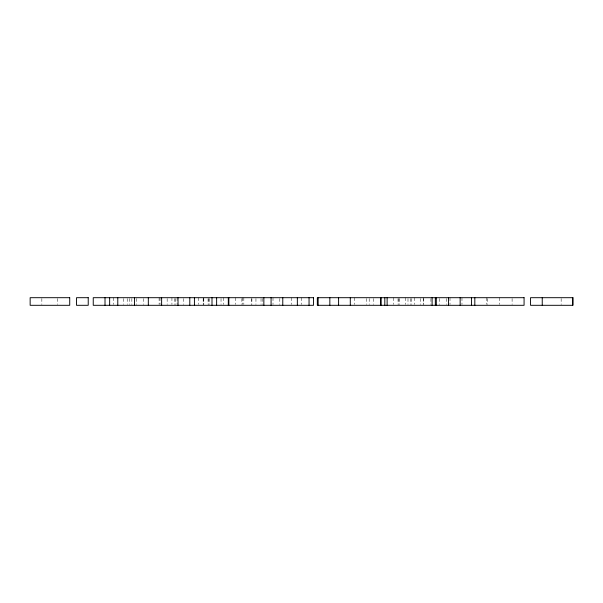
<?xml version="1.0" encoding="UTF-8"?>
<svg xmlns="http://www.w3.org/2000/svg" width="603" height="603" viewBox="0 0 603 603"><rect width="100%" height="100%" fill="white"/><g stroke="black" fill="none" stroke-linecap="round" stroke-linejoin="round"><path stroke-width="0.45" stroke-dasharray="3.02 2.26" d="M561.152 298.538L561.152 304.462M512.105 298.538L512.105 304.462M499.254 297.694L499.254 304.462M487.284 298.538L487.284 304.462M486.794 297.694L486.794 304.462M461.973 297.694L461.973 304.462M450.004 297.694L450.004 304.462M446.665 298.538L446.665 304.462M439.331 298.538L439.331 304.462M430.911 298.538L430.911 304.462M423.698 297.694L423.698 304.462M423.63 298.538L423.63 304.462M420.404 298.538L420.404 304.462M414.51 297.694L414.51 304.462M411.495 298.538L411.495 304.462M410.651 298.538L410.651 304.462M407.99 298.538L407.99 304.462M405.397 297.694L405.397 304.462M399.096 298.538L399.096 304.462M398.96 298.538L398.96 304.462M398.04 298.538L398.04 304.462M393.427 297.694L393.427 304.462M373.385 298.538L373.385 304.462M369.202 298.538L369.202 304.462M366.579 298.538L366.579 304.462M354.609 297.694L354.609 304.462M301.455 297.694L301.455 304.462M291.709 297.694L291.709 304.462M279.807 298.538L279.807 304.462M273.001 297.694L273.001 304.462M262.81 298.538L262.81 304.462M261.031 298.538L261.031 304.462M255.951 298.538L255.951 304.462M251.888 298.538L251.888 304.462M251.33 298.538L251.33 304.462M243.831 297.694L243.831 304.462M242.361 297.694L242.361 304.462M241.863 298.538L241.863 304.462M235.72 297.694L235.705 304.462M223.751 297.694L223.751 304.462M221.03 298.538L221.03 304.462M209.339 298.538L209.339 304.462M208.419 298.538L208.419 304.462M208.073 298.538L208.073 304.462M203.806 297.694L203.806 304.462M203.452 298.538L203.452 304.462M203.166 298.538L203.166 304.462M198.395 297.694L198.395 304.462M183.764 298.538L183.764 304.462M177.109 297.694L177.109 304.462M175.36 298.538L175.36 304.462M174.802 298.538L174.802 304.462M171.93 297.694L171.93 304.462M167.159 298.538L167.159 304.462M160.021 297.694L160.021 304.462M159.102 297.694L159.102 304.462M143.544 298.538L143.544 304.462M136.482 298.538L136.482 304.462M131.846 298.538L131.846 304.462M129.404 298.538L129.404 304.462M127.218 298.538L127.218 304.462M123.291 298.538L123.291 304.462M113.613 297.694L113.613 304.462M57.684 298.538L57.684 304.462M41.848 298.538L41.848 304.462"/><path stroke-width="0.9" d="M572.782 297.694L572.782 305.306M542.24 297.694L542.24 305.306M474.825 297.694L474.825 305.306M471.486 297.694L471.486 305.306M460.149 297.694L460.149 305.306M448.519 297.694L448.519 305.306M436.316 297.694L436.316 305.306M435.328 297.694L435.328 305.306M432.102 297.694L432.102 305.306M387.126 297.694L387.126 305.306M384.812 297.694L384.812 305.306M380.9 297.694L380.9 305.306M380.832 297.694L380.832 305.306M350.29 297.694L350.29 305.306M338.592 297.694L338.592 305.306M329.841 297.694L329.841 305.306M318.143 297.694L318.143 305.306M309.045 297.694L309.045 305.306M297.347 297.694L297.347 305.306M282.777 297.694L282.777 305.306M271.079 297.694L271.079 305.306M263.858 297.694L263.858 305.306M228.839 297.694L228.839 305.306M228.318 297.694L228.318 305.306M216.628 297.694L216.628 305.306M212 297.694L212 305.306M194.422 297.694L194.422 305.306M189.794 297.694L189.794 305.306M178.028 297.694L178.028 305.306M161.627 297.694L161.627 305.306M148.323 297.694L148.323 305.306M134.522 297.694L134.522 305.306M117.781 297.694L117.781 305.306M109.64 297.694L109.64 305.306M105.012 297.694L105.012 305.306M69.722 297.694L30.15 297.694L30.15 305.306L69.722 305.306L69.722 297.694M88.226 297.694L76.528 297.694L76.528 305.306L88.226 305.306L88.226 297.694M313.5 297.694L93.246 297.694L93.246 305.306L313.5 305.306L313.5 297.694M524.075 297.694L317.329 297.694L317.329 305.306L524.075 305.306L524.075 297.694M572.85 297.694L530.542 297.694L530.542 305.306L572.85 305.306L572.85 297.694"/></g></svg>
